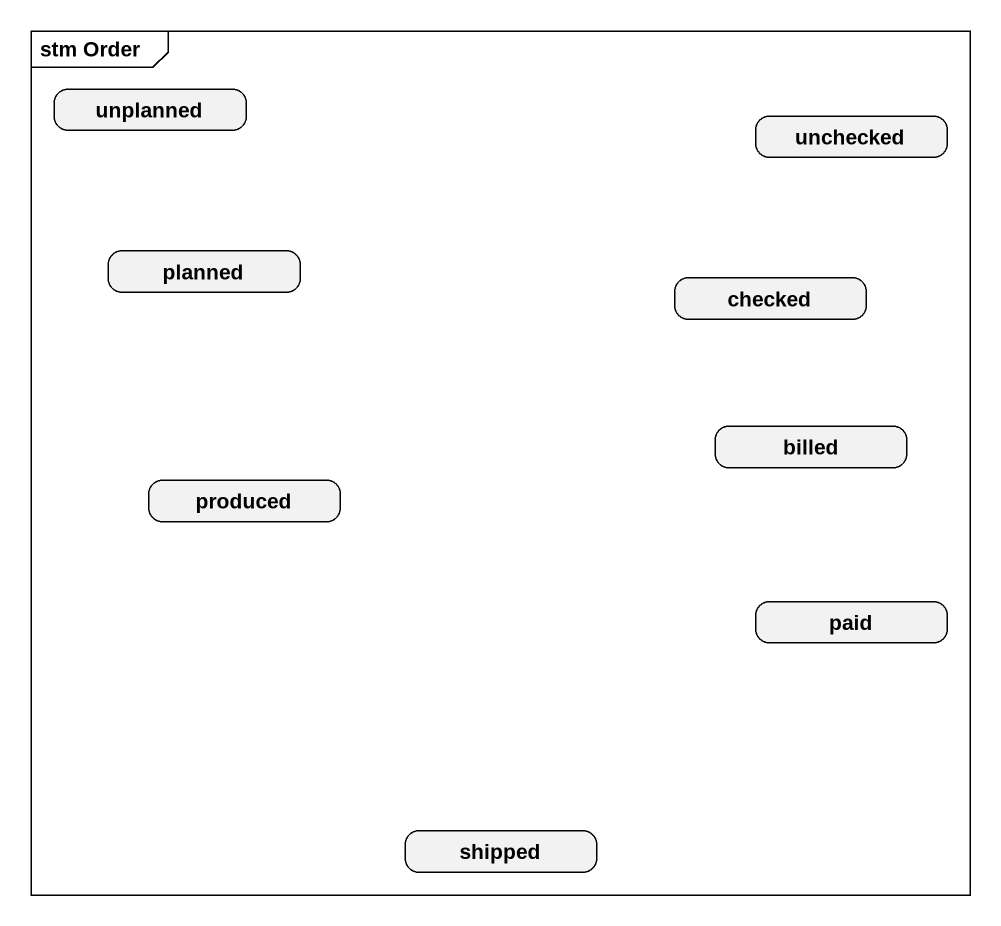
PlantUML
@startuml
mainframe stm Order
hide empty description
state unplanned
state unchecked
state planned
state checked
state billed
state produced
state paid
state shipped
@enduml
